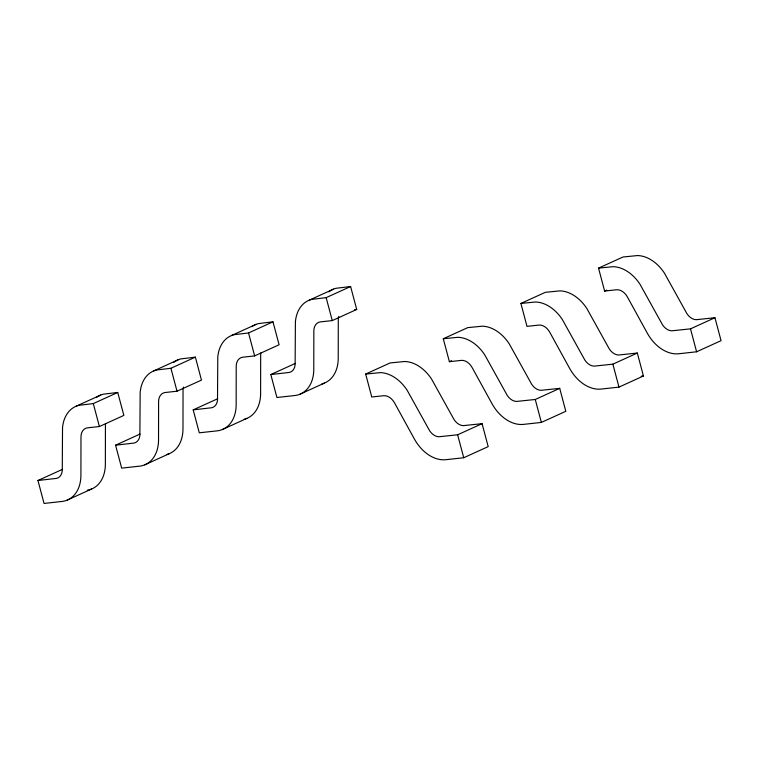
<?xml version="1.0" encoding="UTF-8"?>
<svg xmlns="http://www.w3.org/2000/svg" width="759" height="759" viewBox="0 0 759 759"><rect width="100%" height="100%" fill="white"/><g stroke="black" fill="none" stroke-linecap="round" stroke-linejoin="round"><path stroke-width="1.14" d="M76.194 406.198L100.643 395.069M153.811 370.885L178.261 359.757M231.438 335.563L255.887 324.444M309.055 300.251L333.505 289.132M37.95 480.504L56.688 478.35A12.666 9.07 65.5 0 0 62.266 470.703L62.532 427.725A36.859 26.394 65.5 0 1 78.775 405.344L93.3 403.589L117.74 392.46L123.85 415.401L99.401 426.53L87.598 427.82A12.78 9.146 65.5 0 0 80.976 436.947L80.919 475.4A36.745 26.309 65.5 0 1 61.868 501.481L44.05 503.445L37.95 480.504L62.399 469.385M115.567 445.191L134.305 443.028A12.666 9.07 65.5 0 0 139.884 435.391L140.159 392.412A36.859 26.394 65.5 0 1 156.392 370.022L170.917 368.267L195.367 357.147L201.467 380.088L177.018 391.208L165.215 392.507A12.78 9.146 65.5 0 0 158.593 401.634L158.536 440.087A36.745 26.309 65.5 0 1 139.495 466.168L121.677 468.132L115.567 445.191L140.017 434.063M193.194 409.869L211.932 407.716A12.666 9.07 65.5 0 0 217.51 400.078L217.776 357.1A36.859 26.394 65.5 0 1 234.019 334.71L248.544 332.954L272.984 321.835L279.094 344.776L254.644 355.895L242.842 357.195A12.78 9.146 65.5 0 0 236.22 366.322L236.163 404.775A36.745 26.309 65.5 0 1 217.112 430.856L199.294 432.81L193.194 409.869L217.643 398.75M270.811 374.557L289.549 372.403A12.666 9.07 65.5 0 0 295.128 364.766L295.403 321.778A36.859 26.394 65.5 0 1 311.636 299.397L326.161 297.642L350.611 286.522L356.711 309.463L332.262 320.583L320.459 321.882A12.78 9.146 65.5 0 0 313.837 331.009L313.78 369.462A36.745 26.309 65.5 0 1 294.739 395.543L276.921 397.498L270.811 374.557L295.26 363.438M67.124 500.153L91.573 489.033M144.751 464.84L169.2 453.711M222.368 429.528L246.817 418.399M299.995 394.206L324.444 383.086M365.667 374.064L390.107 362.944L404.718 361.502A36.859 26.394 65.5 0 1 431.605 379.139L454.081 419.623A12.666 9.07 65.5 0 0 463.294 425.638L482.079 423.674L488.189 446.615L463.74 457.734L445.922 459.688A36.745 26.309 65.5 0 1 414.471 439.157L394.538 402.906A12.78 9.146 65.5 0 0 383.57 395.714L371.768 397.004L365.667 374.064L380.268 372.622A36.859 26.394 65.5 0 1 407.156 390.268L429.632 430.751A12.666 9.07 65.5 0 0 438.844 436.757L457.63 434.793L482.079 423.674M443.284 338.751L467.734 327.632L482.335 326.19A36.859 26.394 65.5 0 1 509.223 343.827L531.708 384.31A12.666 9.07 65.5 0 0 540.92 390.325L559.706 388.352L565.806 411.293L541.357 422.421L523.539 424.376A36.745 26.309 65.5 0 1 492.088 403.845L472.155 367.593A12.78 9.146 65.5 0 0 461.197 360.392L449.385 361.692L443.284 338.751L457.886 337.309A36.859 26.394 65.5 0 1 484.783 354.946L507.259 395.43A12.666 9.07 65.5 0 0 516.471 401.445L535.256 399.481L559.706 388.352M520.902 303.439L545.351 292.319L559.962 290.868A36.859 26.394 65.5 0 1 586.849 308.515L609.325 348.998A12.666 9.07 65.5 0 0 618.538 355.013L637.323 353.039L643.433 375.98L618.983 387.109L601.166 389.063A36.745 26.309 65.5 0 1 569.715 368.532L549.782 332.281A12.78 9.146 65.5 0 0 538.814 325.08L527.012 326.379L520.902 303.439L535.512 301.997A36.859 26.394 65.5 0 1 562.4 319.634L584.876 360.117A12.666 9.07 65.5 0 0 594.088 366.132L612.874 364.168L637.323 353.039M598.528 268.126L622.978 257.007L637.579 255.555A36.859 26.394 65.5 0 1 664.467 273.202L686.942 313.685A12.666 9.07 65.5 0 0 696.155 319.7L714.95 317.727L721.05 340.668L696.601 351.787L678.783 353.751A36.745 26.309 65.5 0 1 647.332 333.22L627.399 296.959A12.78 9.146 65.5 0 0 616.431 289.767L604.629 291.067L598.528 268.126L613.13 266.684A36.859 26.394 65.5 0 1 640.027 284.321L662.503 324.805A12.666 9.07 65.5 0 0 671.715 330.82L690.5 328.846L714.95 317.727M449.385 361.692L451.51 360.724M604.629 291.067L606.754 290.099M350.611 286.522L336.085 288.278A36.859 26.394 65.5 0 0 328.827 291.902M354.567 309.7L356.711 309.463M272.984 321.835L258.468 323.59A36.859 26.394 65.5 0 0 251.931 326.655M195.367 357.147L180.841 358.903A36.859 26.394 65.5 0 0 173.583 362.527M117.74 392.46L103.224 394.215A36.859 26.394 65.5 0 0 96.697 397.289M641.203 376.227L643.433 375.98M690.5 328.846L696.601 351.787M612.874 364.168L618.983 387.109M535.256 399.481L541.357 422.421M457.63 434.793L463.74 457.734M326.161 297.642L332.262 320.583M248.544 332.954L254.644 355.895M170.917 368.267L177.018 391.208M93.3 403.589L99.401 426.53M105.634 423.475A12.78 9.146 65.5 0 0 105.425 425.827L105.368 464.28A36.745 26.309 65.5 0 1 87.228 490.238M183.517 387.062A12.78 9.146 65.5 0 0 183.042 390.515L182.985 428.968A36.745 26.309 65.5 0 1 166.629 454.565M260.878 352.85A12.78 9.146 65.5 0 0 260.669 355.203L260.612 393.655A36.745 26.309 65.5 0 1 244.256 419.253M338.761 316.437A12.78 9.146 65.5 0 0 338.286 319.89L338.229 358.333A36.745 26.309 65.5 0 1 321.873 383.931"/></g></svg>
